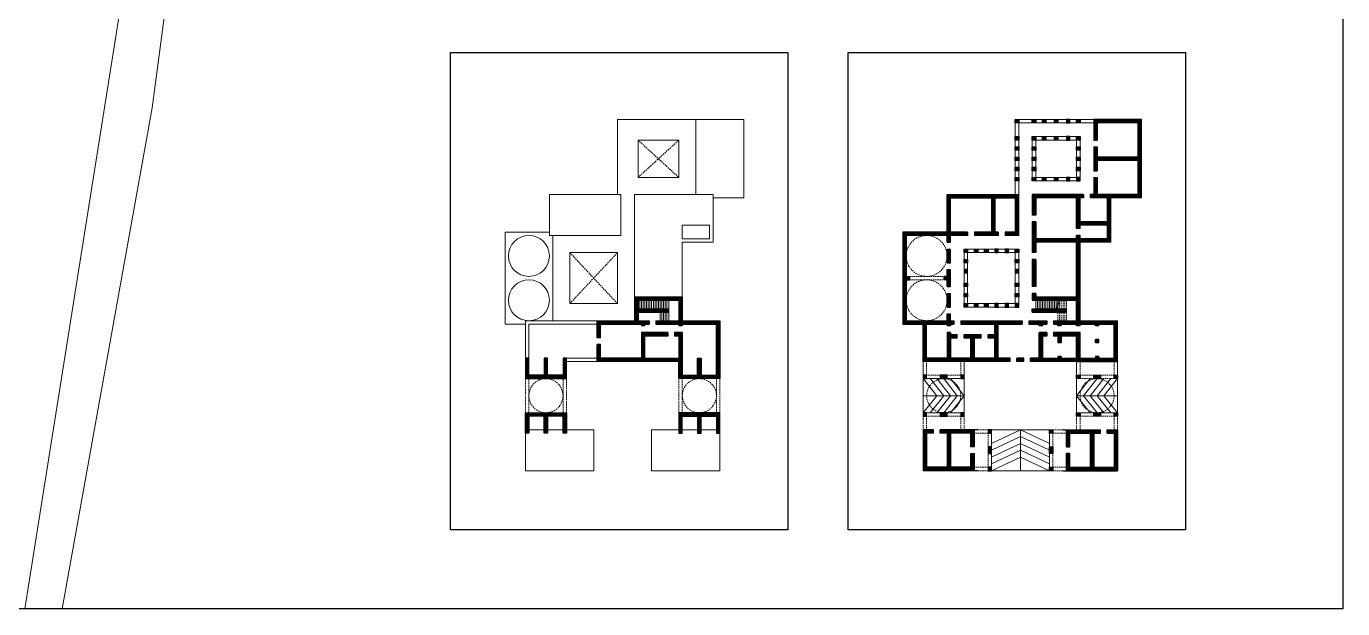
# Model space of a CAD drawing. Header units: millimetres. Extents: x 19 to 1404, y 22 to 319.
# Drawn here: x 1172.1 to 1403.8, y 21.6 to 124.1 of the extents above; entities that cross this region are included whole.
import ezdxf

# ---------------------------------------------------------------- set-up
doc = ezdxf.new("R2010")
doc.units = ezdxf.units.MM
doc.linetypes.add('HIDDEN', pattern=[0.375, 0.25, -0.125])
for name, color, linetype, lineweight in [('Above', 31, 'Continuous', 15), ('Elevation 1', 41, 'Continuous', 15), ('Elevation 2', 45, 'Continuous', 9), ('Hatch', 253, 'Continuous', 5), ('Road', 252, 'Continuous', 13), ('Wall', 42, 'Continuous', 30)]:
    doc.layers.add(name, color=color, linetype=linetype, lineweight=lineweight)
pattern_1 = [(45, (794.62323, -116.38514), (-0.1122532, 0.1122532), [])]
pattern_2 = [(45, (1114.62323, -116.38514), (-0.1122532, 0.1122532), [])]

msp = doc.modelspace()

# ---------------------------------------------------------------- hatches: boundary and pattern name
at = {"layer": 'Hatch'}
h = msp.add_hatch(dxfattribs=at)
h.set_pattern_fill('ANSI31', color=256, scale=0.05)
h.set_pattern_definition(pattern_2)
h.paths.add_polyline_path([(1349.74, 107.69), (1349.14, 107.69), (1349.14, 107.09), (1349.74, 107.09)])
h.paths.add_polyline_path([(1351.54, 107.69), (1350.94, 107.69), (1350.94, 107.09), (1351.54, 107.09)])
h.paths.add_polyline_path([(1353.64, 107.69), (1353.04, 107.69), (1353.04, 107.09), (1353.64, 107.09)])
h.paths.add_polyline_path([(1346.74, 107.69), (1346.14, 107.69), (1346.14, 107.09), (1346.74, 107.09)])
h.paths.add_polyline_path([(1355.74, 107.69), (1355.14, 107.69), (1355.14, 107.09), (1355.74, 107.09)])
h.paths.add_polyline_path([(1357.54, 107.69), (1356.94, 107.69), (1356.94, 107.09), (1357.54, 107.09)])
h.paths.add_polyline_path([(1349.74, 104.69), (1349.14, 104.69), (1349.14, 104.09), (1349.74, 104.09)])
h.paths.add_polyline_path([(1351.54, 104.69), (1350.94, 104.69), (1350.94, 104.09), (1351.54, 104.09)])
h.paths.add_polyline_path([(1353.64, 104.69), (1353.04, 104.69), (1353.04, 104.09), (1353.64, 104.09)])
h.paths.add_polyline_path([(1355.74, 104.69), (1355.14, 104.69), (1355.14, 104.09), (1355.74, 104.09)])
h.paths.add_polyline_path([(1357.54, 104.69), (1356.94, 104.69), (1356.94, 104.09), (1357.54, 104.09)])
h = msp.add_hatch(dxfattribs=at)
h.set_pattern_fill('ANSI31', color=256, scale=0.05)
h.set_pattern_definition(pattern_2)
h.paths.add_polyline_path([(1360.54, 107.09), (1367.74, 107.09), (1367.74, 101.09), (1360.54, 101.09), (1360.54, 102.89), (1359.94, 102.89), (1359.94, 98.69), (1360.54, 98.69), (1360.54, 100.49), (1367.74, 100.49), (1367.74, 94.49), (1360.54, 94.49), (1360.54, 97.49), (1359.94, 97.49), (1359.94, 94.49), (1359.34, 94.49), (1359.34, 93.89), (1362.34, 93.89), (1362.94, 93.89), (1368.34, 93.89), (1368.34, 107.69), (1359.94, 107.69), (1359.94, 104.09), (1360.54, 104.09)])
h = msp.add_hatch(dxfattribs=at)
h.set_pattern_fill('ANSI31', color=256, scale=0.05)
h.set_pattern_definition(pattern_2)
h.paths.add_polyline_path([(1346.74, 104.69), (1346.14, 104.69), (1346.14, 104.09), (1346.74, 104.09)])
h.paths.add_polyline_path([(1346.74, 102.89), (1346.14, 102.89), (1346.14, 102.29), (1346.74, 102.29)])
h.paths.add_polyline_path([(1346.74, 101.09), (1346.14, 101.09), (1346.14, 100.49), (1346.74, 100.49)])
h.paths.add_polyline_path([(1346.74, 99.29), (1346.14, 99.29), (1346.14, 98.69), (1346.74, 98.69)])
h.paths.add_polyline_path([(1346.74, 97.49), (1346.14, 97.49), (1346.14, 96.89), (1346.74, 96.89)])
h = msp.add_hatch(dxfattribs=at)
h.set_pattern_fill('ANSI31', color=256, scale=0.05)
h.set_pattern_definition(pattern_2)
h.paths.add_polyline_path([(1349.74, 102.89), (1349.14, 102.89), (1349.14, 102.29), (1349.74, 102.29)])
h.paths.add_polyline_path([(1349.74, 101.09), (1349.14, 101.09), (1349.14, 100.49), (1349.74, 100.49)])
h.paths.add_polyline_path([(1349.74, 99.29), (1349.14, 99.29), (1349.14, 98.69), (1349.74, 98.69)])
h.paths.add_polyline_path([(1349.74, 97.49), (1349.14, 97.49), (1349.14, 96.89), (1349.74, 96.89)])
h.paths.add_polyline_path([(1351.54, 97.49), (1350.94, 97.49), (1350.94, 96.89), (1351.54, 96.89)])
h.paths.add_polyline_path([(1353.64, 97.49), (1353.04, 97.49), (1353.04, 96.89), (1353.64, 96.89)])
h.paths.add_polyline_path([(1355.74, 97.49), (1355.14, 97.49), (1355.14, 96.89), (1355.74, 96.89)])
h.paths.add_polyline_path([(1357.54, 97.49), (1356.94, 97.49), (1356.94, 96.89), (1357.54, 96.89)])
h.paths.add_polyline_path([(1357.54, 99.29), (1356.94, 99.29), (1356.94, 98.69), (1357.54, 98.69)])
h.paths.add_polyline_path([(1357.54, 101.09), (1356.94, 101.09), (1356.94, 100.49), (1357.54, 100.49)])
h.paths.add_polyline_path([(1357.54, 102.89), (1356.94, 102.89), (1356.94, 102.29), (1357.54, 102.29)])
h = msp.add_hatch(dxfattribs=at)
h.set_pattern_fill('ANSI31', color=256, scale=0.05)
h.set_pattern_definition(pattern_2)
h.paths.add_polyline_path([(1337.74, 87.89), (1334.74, 87.89), (1334.74, 93.89), (1341.94, 93.89), (1341.94, 87.89), (1338.94, 87.89), (1338.94, 87.29), (1343.14, 87.29), (1343.14, 87.89), (1342.54, 87.89), (1342.54, 93.89), (1346.14, 93.89), (1346.14, 87.89), (1344.34, 87.89), (1344.34, 87.29), (1346.74, 87.29), (1346.74, 94.49), (1334.14, 94.49), (1334.14, 87.89), (1326.34, 87.89), (1326.34, 71.69), (1329.94, 71.69), (1330.54, 71.69), (1334.14, 71.69), (1334.14, 71.39), (1334.74, 71.39), (1334.74, 71.69), (1335.34, 71.69), (1335.34, 72.29), (1334.74, 72.29), (1334.74, 73.49), (1334.14, 73.49), (1334.14, 72.29), (1326.94, 72.29), (1326.94, 79.49), (1327.54, 79.49), (1327.54, 80.09), (1326.94, 80.09), (1326.94, 87.29), (1334.14, 87.29), (1334.14, 86.09), (1334.74, 86.09), (1334.74, 87.29), (1337.74, 87.29)])
h = msp.add_hatch(dxfattribs=at)
h.set_pattern_fill('ANSI31', color=256, scale=0.05)
h.set_pattern_definition(pattern_2)
h.paths.add_polyline_path([(1357.54, 86.09), (1362.94, 86.09), (1362.94, 93.89), (1362.34, 93.89), (1362.34, 89.69), (1357.54, 89.69), (1357.54, 93.89), (1358.14, 93.89), (1358.14, 94.49), (1349.14, 94.49), (1349.14, 90.89), (1349.74, 90.89), (1349.74, 93.89), (1356.94, 93.89), (1356.94, 88.49), (1357.54, 88.49), (1357.54, 89.09), (1362.34, 89.09), (1362.34, 86.69), (1357.54, 86.69), (1357.54, 87.29), (1356.94, 87.29), (1356.94, 86.69), (1349.74, 86.69), (1349.74, 89.69), (1349.14, 89.69), (1349.14, 84.29), (1349.74, 84.29), (1349.74, 86.09), (1356.94, 86.09), (1356.94, 76.49), (1357.54, 76.49)])
h = msp.add_hatch(dxfattribs=at)
h.set_pattern_fill('ANSI31', color=256, scale=0.05)
h.set_pattern_definition(pattern_2)
h.paths.add_polyline_path([(1334.74, 84.89), (1334.14, 84.89), (1334.14, 82.49), (1334.74, 82.49)])
h.paths.add_polyline_path([(1334.74, 81.29), (1334.14, 81.29), (1334.14, 80.09), (1333.54, 80.09), (1333.54, 79.49), (1334.14, 79.49), (1334.14, 78.29), (1334.74, 78.29)])
h.paths.add_polyline_path([(1334.74, 77.09), (1334.14, 77.09), (1334.14, 74.69), (1334.74, 74.69)])
h = msp.add_hatch(dxfattribs=at)
h.set_pattern_fill('ANSI31', color=256, scale=0.05)
h.set_pattern_definition(pattern_2)
h.paths.add_polyline_path([(1337.74, 83.09), (1337.14, 83.09), (1337.14, 82.49), (1337.74, 82.49)])
h.paths.add_polyline_path([(1337.74, 81.29), (1337.14, 81.29), (1337.14, 80.69), (1337.74, 80.69)])
h.paths.add_polyline_path([(1337.74, 84.89), (1337.14, 84.89), (1337.14, 84.29), (1337.74, 84.29)])
h.paths.add_polyline_path([(1337.74, 78.89), (1337.14, 78.89), (1337.14, 78.29), (1337.74, 78.29)])
h.paths.add_polyline_path([(1337.74, 77.09), (1337.14, 77.09), (1337.14, 76.49), (1337.74, 76.49)])
h.paths.add_polyline_path([(1337.74, 75.29), (1337.14, 75.29), (1337.14, 74.69), (1337.74, 74.69)])
h.paths.add_polyline_path([(1339.54, 75.29), (1338.94, 75.29), (1338.94, 74.69), (1339.54, 74.69)])
h.paths.add_polyline_path([(1341.34, 75.29), (1340.74, 75.29), (1340.74, 74.69), (1341.34, 74.69)])
h.paths.add_polyline_path([(1343.14, 75.29), (1342.54, 75.29), (1342.54, 74.69), (1343.14, 74.69)])
h.paths.add_polyline_path([(1344.94, 75.29), (1344.34, 75.29), (1344.34, 74.69), (1344.94, 74.69)])
h.paths.add_polyline_path([(1346.74, 75.29), (1346.14, 75.29), (1346.14, 74.69), (1346.74, 74.69)])
h.paths.add_polyline_path([(1346.74, 77.09), (1346.14, 77.09), (1346.14, 76.49), (1346.74, 76.49)])
h.paths.add_polyline_path([(1346.74, 78.89), (1346.14, 78.89), (1346.14, 78.29), (1346.74, 78.29)])
h.paths.add_polyline_path([(1346.74, 81.29), (1346.14, 81.29), (1346.14, 80.69), (1346.74, 80.69)])
h.paths.add_polyline_path([(1346.74, 83.09), (1346.14, 83.09), (1346.14, 82.49), (1346.74, 82.49)])
h.paths.add_polyline_path([(1346.74, 84.89), (1346.14, 84.89), (1346.14, 84.29), (1346.74, 84.29)])
h.paths.add_polyline_path([(1344.94, 84.89), (1344.34, 84.89), (1344.34, 84.29), (1344.94, 84.29)])
h.paths.add_polyline_path([(1343.14, 84.89), (1342.54, 84.89), (1342.54, 84.29), (1343.14, 84.29)])
h.paths.add_polyline_path([(1341.34, 84.89), (1340.74, 84.89), (1340.74, 84.29), (1341.34, 84.29)])
h.paths.add_polyline_path([(1339.54, 84.89), (1338.94, 84.89), (1338.94, 84.29), (1339.54, 84.29)])
h = msp.add_hatch(dxfattribs=at)
h.set_pattern_fill('ANSI31', color=256, scale=0.05)
h.set_pattern_definition(pattern_2)
h.paths.add_polyline_path([(1349.74, 83.09), (1349.14, 83.09), (1349.14, 78.29), (1349.74, 78.29)])
h.paths.add_polyline_path([(1349.74, 77.09), (1349.14, 77.09), (1349.14, 75.89), (1356.94, 75.89), (1356.94, 72.29), (1352.89, 72.29), (1352.89, 71.69), (1353.64, 71.69), (1353.64, 71.39), (1354.24, 71.39), (1354.24, 71.69), (1356.94, 71.69), (1356.94, 71.39), (1357.54, 71.39), (1357.54, 71.69), (1360.24, 71.69), (1360.24, 71.39), (1360.84, 71.39), (1360.84, 71.69), (1363.54, 71.69), (1363.54, 65.69), (1360.84, 65.69), (1360.84, 65.99), (1360.24, 65.99), (1360.24, 65.69), (1357.54, 65.69), (1357.54, 70.19), (1352.89, 70.19), (1352.89, 69.59), (1353.64, 69.59), (1353.64, 68.39), (1354.24, 68.39), (1354.24, 69.59), (1356.94, 69.59), (1356.94, 65.69), (1354.24, 65.69), (1354.24, 65.99), (1353.64, 65.99), (1353.64, 65.69), (1350.94, 65.69), (1350.94, 69.59), (1351.69, 69.59), (1351.69, 70.19), (1350.34, 70.19), (1350.34, 65.69), (1348.84, 65.69), (1348.84, 65.09), (1356.94, 65.09), (1364.14, 65.09), (1364.14, 72.29), (1357.54, 72.29), (1357.54, 76.49), (1356.94, 76.49), (1349.74, 76.49)])
h = msp.add_hatch(dxfattribs=at)
h.set_pattern_fill('ANSI31', color=256, scale=0.05)
h.set_pattern_definition(pattern_1)
h.paths.add_polyline_path([(1281.69, 72.29), (1279.74, 72.29), (1279.74, 73.79), (1285.14, 73.79), (1285.14, 74.39), (1279.74, 74.39), (1279.74, 75.89), (1286.94, 75.89), (1286.94, 72.29), (1282.89, 72.29), (1282.89, 71.69), (1286.94, 71.69), (1286.94, 71.39), (1287.54, 71.39), (1287.54, 71.69), (1287.54, 72.29), (1287.54, 76.49), (1279.14, 76.49), (1279.14, 72.29), (1272.54, 72.29), (1272.54, 69.29), (1273.14, 69.29), (1273.14, 71.69), (1280.34, 71.69), (1280.34, 71.39), (1280.94, 71.39), (1280.94, 71.69), (1281.69, 71.69)])
h = msp.add_hatch(dxfattribs=at)
h.set_pattern_fill('ANSI31', color=256, scale=0.05)
h.set_pattern_definition(pattern_2)
h.paths.add_polyline_path([(1355.14, 74.39), (1349.14, 74.39), (1349.14, 73.79), (1355.14, 73.79)])
h = msp.add_hatch(dxfattribs=at)
h.set_pattern_fill('ANSI31', color=256, scale=0.05)
h.set_pattern_definition(pattern_1)
h.paths.add_polyline_path([(1287.54, 70.19), (1286.19, 70.19), (1286.19, 69.59), (1286.94, 69.59), (1286.94, 65.69), (1286.94, 65.09), (1286.94, 62.09), (1294.14, 62.09), (1294.14, 72.29), (1287.54, 72.29), (1287.54, 71.69), (1293.54, 71.69), (1293.54, 62.69), (1290.84, 62.69), (1290.84, 65.69), (1290.24, 65.69), (1290.24, 62.69), (1287.54, 62.69)])
h = msp.add_hatch(dxfattribs=at)
h.set_pattern_fill('ANSI31', color=256, scale=0.05)
h.set_pattern_definition(pattern_2)
h.paths.add_polyline_path([(1347.34, 72.29), (1336.54, 72.29), (1336.54, 71.69), (1342.54, 71.69), (1342.54, 69.89), (1341.34, 69.89), (1341.34, 69.29), (1342.54, 69.29), (1342.54, 65.69), (1338.94, 65.69), (1338.94, 69.29), (1340.14, 69.29), (1340.14, 69.89), (1337.14, 69.89), (1337.14, 69.29), (1338.34, 69.29), (1338.34, 65.69), (1334.74, 65.69), (1334.74, 69.29), (1335.94, 69.29), (1335.94, 69.89), (1334.74, 69.89), (1334.74, 70.19), (1334.14, 70.19), (1334.14, 65.69), (1330.54, 65.69), (1330.54, 71.69), (1329.94, 71.69), (1329.94, 65.09), (1337.14, 65.09), (1345.24, 65.09), (1345.24, 65.69), (1343.14, 65.69), (1343.14, 71.69), (1347.34, 71.69)])
h = msp.add_hatch(dxfattribs=at)
h.set_pattern_fill('ANSI31', color=256, scale=0.05)
h.set_pattern_definition(pattern_2)
h.paths.add_polyline_path([(1351.69, 72.29), (1348.54, 72.29), (1348.54, 71.69), (1350.34, 71.69), (1350.34, 71.39), (1350.94, 71.39), (1350.94, 71.69), (1351.69, 71.69)])
h.paths.add_polyline_path([(1347.64, 65.69), (1346.44, 65.69), (1346.44, 65.09), (1347.64, 65.09)])
h = msp.add_hatch(dxfattribs=at)
h.set_pattern_fill('ANSI31', color=256, scale=0.05)
h.set_pattern_definition(pattern_1)
h.paths.add_polyline_path([(1280.94, 69.59), (1284.99, 69.59), (1284.99, 70.19), (1280.34, 70.19), (1280.34, 65.69), (1273.14, 65.69), (1273.14, 68.09), (1272.54, 68.09), (1272.54, 65.09), (1286.94, 65.09), (1286.94, 65.69), (1280.94, 65.69)])
h = msp.add_hatch(dxfattribs=at)
h.set_pattern_fill('ANSI31', color=256, scale=0.05)
h.set_pattern_definition(pattern_2)
h.paths.add_polyline_path([(1360.84, 68.99), (1360.24, 68.99), (1360.24, 68.39), (1360.84, 68.39)])
h = msp.add_hatch(dxfattribs=at)
h.set_pattern_fill('ANSI31', color=256, scale=0.05)
h.set_pattern_definition(pattern_1)
h.paths.add_polyline_path([(1267.14, 65.69), (1266.54, 65.69), (1266.54, 62.69), (1263.84, 62.69), (1263.84, 65.69), (1263.24, 65.69), (1263.24, 62.69), (1260.54, 62.69), (1260.54, 65.69), (1259.94, 65.69), (1259.94, 62.09), (1267.14, 62.09)])
h.paths.add_polyline_path([(1267.14, 56.09), (1259.94, 56.09), (1259.94, 52.49), (1260.54, 52.49), (1260.54, 55.49), (1263.24, 55.49), (1263.24, 52.49), (1263.84, 52.49), (1263.84, 55.49), (1266.54, 55.49), (1266.54, 52.49), (1267.14, 52.49)])
h = msp.add_hatch(dxfattribs=at)
h.set_pattern_fill('ANSI31', color=256, scale=0.05)
h.set_pattern_definition(pattern_2)
h.paths.add_polyline_path([(1330.54, 62.69), (1329.94, 62.69), (1329.94, 62.09), (1330.54, 62.09)])
h.paths.add_polyline_path([(1334.14, 62.69), (1332.94, 62.69), (1332.94, 62.09), (1334.14, 62.09)])
h.paths.add_polyline_path([(1337.14, 62.69), (1336.54, 62.69), (1336.54, 62.09), (1337.14, 62.09)])
h = msp.add_hatch(dxfattribs=at)
h.set_pattern_fill('ANSI31', color=256, scale=0.05)
h.set_pattern_definition(pattern_2)
h.paths.add_polyline_path([(1357.54, 62.69), (1356.94, 62.69), (1356.94, 62.09), (1357.54, 62.09)])
h.paths.add_polyline_path([(1361.14, 62.69), (1359.94, 62.69), (1359.94, 62.09), (1361.14, 62.09)])
h.paths.add_polyline_path([(1364.14, 62.69), (1363.54, 62.69), (1363.54, 62.09), (1364.14, 62.09)])
h = msp.add_hatch(dxfattribs=at)
h.set_pattern_fill('ANSI31', color=256, scale=0.05)
h.set_pattern_definition(pattern_1)
h.paths.add_polyline_path([(1294.14, 56.09), (1286.94, 56.09), (1286.94, 52.49), (1287.54, 52.49), (1287.54, 55.49), (1290.24, 55.49), (1290.24, 52.49), (1290.84, 52.49), (1290.84, 55.49), (1293.54, 55.49), (1293.54, 52.49), (1294.14, 52.49)])
h = msp.add_hatch(dxfattribs=at)
h.set_pattern_fill('ANSI31', color=256, scale=0.05)
h.set_pattern_definition(pattern_2)
h.paths.add_polyline_path([(1330.54, 56.09), (1329.94, 56.09), (1329.94, 55.49), (1330.54, 55.49)])
h.paths.add_polyline_path([(1334.14, 56.09), (1332.94, 56.09), (1332.94, 55.49), (1334.14, 55.49)])
h.paths.add_polyline_path([(1337.14, 56.09), (1336.54, 56.09), (1336.54, 55.49), (1337.14, 55.49)])
h.paths.add_polyline_path([(1338.94, 53.09), (1332.94, 53.09), (1332.94, 52.49), (1334.14, 52.49), (1334.14, 46.49), (1330.54, 46.49), (1330.54, 52.49), (1331.74, 52.49), (1331.74, 53.09), (1329.94, 53.09), (1329.94, 45.89), (1338.94, 45.89), (1338.94, 48.89), (1338.34, 48.89), (1338.34, 46.49), (1334.74, 46.49), (1334.74, 52.49), (1338.34, 52.49), (1338.34, 50.09), (1338.94, 50.09)])
h.paths.add_polyline_path([(1341.94, 53.09), (1341.34, 53.09), (1341.34, 52.49), (1341.94, 52.49)])
h.paths.add_polyline_path([(1341.94, 50.09), (1341.34, 50.09), (1341.34, 48.89), (1341.94, 48.89)])
h.paths.add_polyline_path([(1341.94, 46.49), (1341.34, 46.49), (1341.34, 45.89), (1341.94, 45.89)])
h = msp.add_hatch(dxfattribs=at)
h.set_pattern_fill('ANSI31', color=256, scale=0.05)
h.set_pattern_definition(pattern_2)
h.paths.add_polyline_path([(1357.54, 56.09), (1356.94, 56.09), (1356.94, 55.49), (1357.54, 55.49)])
h.paths.add_polyline_path([(1361.14, 56.09), (1359.94, 56.09), (1359.94, 55.49), (1361.14, 55.49)])
h.paths.add_polyline_path([(1364.14, 56.09), (1363.54, 56.09), (1363.54, 55.49), (1364.14, 55.49)])
h = msp.add_hatch(dxfattribs=at)
h.set_pattern_fill('ANSI31', color=256, scale=0.05)
h.set_pattern_definition(pattern_2)
h.paths.add_polyline_path([(1352.74, 53.09), (1352.14, 53.09), (1352.14, 52.49), (1352.74, 52.49)])
h.paths.add_polyline_path([(1352.74, 50.09), (1352.14, 50.09), (1352.14, 48.89), (1352.74, 48.89)])
h.paths.add_polyline_path([(1352.74, 46.49), (1352.14, 46.49), (1352.14, 45.89), (1352.74, 45.89)])
h = msp.add_hatch(dxfattribs=at)
h.set_pattern_fill('ANSI31', color=256, scale=0.05)
h.set_pattern_definition(pattern_2)
h.paths.add_polyline_path([(1361.14, 53.09), (1355.14, 53.09), (1355.14, 50.09), (1355.74, 50.09), (1355.74, 52.49), (1359.34, 52.49), (1359.34, 46.49), (1355.74, 46.49), (1355.74, 48.89), (1355.14, 48.89), (1355.14, 45.89), (1364.14, 45.89), (1364.14, 53.09), (1362.34, 53.09), (1362.34, 52.49), (1363.54, 52.49), (1363.54, 46.49), (1359.94, 46.49), (1359.94, 52.49), (1361.14, 52.49)])

# ---------------------------------------------------------------- linework, layer by layer
for p, q in [((1403.76, 318.6), (1403.76, 21.6)), ((1403.76, 21.6), (983.76, 21.6))]:
    msp.add_line(p, q)
for points in [[(1246.72, 35.49), (1246.72, 119.49), (1306.12, 119.49), (1306.12, 35.49)], [(1316.72, 35.49), (1316.72, 119.49), (1376.12, 119.49), (1376.12, 35.49)]]:
    msp.add_lwpolyline(points, close=True)
at = {"layer": 'Above', "linetype": 'HIDDEN'}
for p, q in [((1279.74, 104.09), (1286.94, 97.49)), ((1279.74, 97.49), (1286.94, 104.09)), ((1267.74, 84.29), (1276.14, 75.29)), ((1267.74, 75.29), (1276.14, 84.29)), ((1327.54, 80.09), (1333.48, 80.08)), ((1327.54, 79.49), (1333.54, 79.49)), ((1330.54, 62.69), (1330.54, 65.09)), ((1336.54, 62.69), (1336.54, 65.09)), ((1357.54, 62.69), (1357.54, 65.09)), ((1363.54, 62.69), (1363.54, 65.09)), ((1332.94, 62.69), (1330.54, 62.69)), ((1336.54, 62.69), (1334.14, 62.69)), ((1357.54, 62.69), (1359.94, 62.69)), ((1361.14, 62.69), (1363.54, 62.69)), ((1259.94, 62.09), (1259.94, 56.09)), ((1260.54, 62.09), (1260.54, 56.09)), ((1266.54, 56.09), (1266.54, 62.09)), ((1267.14, 56.09), (1267.14, 62.09)), ((1286.94, 56.09), (1286.94, 62.09)), ((1287.54, 56.09), (1287.54, 62.09)), ((1293.54, 62.09), (1293.54, 56.09)), ((1294.14, 62.09), (1294.14, 56.09)), ((1357.54, 62.09), (1359.94, 62.09)), ((1361.14, 62.09), (1363.54, 62.09)), ((1329.94, 55.49), (1329.94, 53.09)), ((1332.94, 55.49), (1330.54, 55.49)), ((1330.54, 55.49), (1330.54, 53.09)), ((1336.54, 55.49), (1334.14, 55.49)), ((1336.54, 55.49), (1336.54, 53.09)), ((1337.14, 55.49), (1337.14, 53.09)), ((1356.94, 55.49), (1356.94, 53.09)), ((1357.54, 55.49), (1359.94, 55.49)), ((1357.54, 55.49), (1357.54, 53.09)), ((1361.14, 55.49), (1363.54, 55.49)), ((1363.54, 55.49), (1363.54, 53.09)), ((1364.14, 55.49), (1364.14, 53.09)), ((1341.34, 53.09), (1338.94, 53.09)), ((1341.34, 52.49), (1338.94, 52.49)), ((1341.34, 50.09), (1341.34, 52.49)), ((1352.74, 53.09), (1355.14, 53.09)), ((1352.74, 50.09), (1352.74, 52.49)), ((1352.74, 52.49), (1355.14, 52.49)), ((1341.34, 46.49), (1341.34, 48.89)), ((1352.74, 46.49), (1352.74, 48.89)), ((1341.34, 46.49), (1338.94, 46.49)), ((1352.74, 46.49), (1355.14, 46.49)), ((1341.34, 45.89), (1338.94, 45.89)), ((1352.74, 45.89), (1355.14, 45.89))]:
    msp.add_line(p, q, dxfattribs=at)
for centre, radius in [((1330.54, 83.69), 3.6), ((1330.54, 75.89), 3.6), ((1263.54, 59.09), 3), ((1290.54, 59.09), 3), ((1333.54, 59.09), 3), ((1360.54, 59.09), 3)]:
    msp.add_circle(centre, radius, dxfattribs=at)
at = {"layer": 'Elevation 1'}
for p, q in [((1346.14, 94.49), (1346.14, 107.69)), ((1359.94, 107.69), (1346.14, 107.69)), ((1359.94, 107.09), (1346.74, 107.09)), ((1346.74, 94.49), (1346.74, 107.09)), ((1346.14, 96.89), (1346.14, 104.69)), ((1357.54, 104.69), (1349.14, 104.69)), ((1349.14, 96.89), (1349.14, 104.69)), ((1357.54, 96.89), (1357.54, 104.69)), ((1346.74, 97.49), (1346.74, 104.09)), ((1356.94, 104.09), (1349.74, 104.09)), ((1349.74, 97.49), (1349.74, 104.09)), ((1356.94, 97.49), (1356.94, 104.09)), ((1356.94, 97.49), (1349.74, 97.49)), ((1357.54, 96.89), (1349.14, 96.89)), ((1287.54, 86.69), (1287.54, 89.09)), ((1292.34, 89.09), (1287.54, 89.09)), ((1292.34, 89.09), (1292.34, 86.69)), ((1292.34, 86.69), (1287.54, 86.69)), ((1337.14, 84.89), (1346.74, 84.89)), ((1337.14, 74.69), (1337.14, 84.89)), ((1337.74, 84.29), (1346.14, 84.29)), ((1337.74, 75.29), (1337.74, 84.29)), ((1346.14, 84.29), (1346.14, 75.29)), ((1346.74, 84.89), (1346.74, 74.69)), ((1280.04, 74.39), (1280.04, 75.89)), ((1280.34, 74.39), (1280.34, 75.89)), ((1280.64, 74.39), (1280.64, 75.89)), ((1280.94, 74.39), (1280.94, 75.89)), ((1281.24, 74.39), (1281.24, 75.89)), ((1281.54, 74.39), (1281.54, 75.89)), ((1281.84, 74.39), (1281.84, 75.89)), ((1282.14, 74.39), (1282.14, 75.89)), ((1282.44, 74.39), (1282.44, 75.89)), ((1282.74, 74.39), (1282.74, 75.89)), ((1283.04, 74.39), (1283.04, 75.89)), ((1283.34, 74.39), (1283.34, 75.89)), ((1283.64, 74.39), (1283.64, 75.89)), ((1283.94, 74.39), (1283.94, 75.89)), ((1284.24, 74.39), (1284.24, 75.89)), ((1284.54, 74.39), (1284.54, 75.89)), ((1284.84, 74.39), (1284.84, 75.89)), ((1285.14, 74.39), (1285.14, 75.89)), ((1346.74, 74.69), (1337.14, 74.69)), ((1346.14, 75.29), (1337.74, 75.29)), ((1349.74, 74.39), (1349.74, 75.89)), ((1350.04, 74.39), (1350.04, 75.89)), ((1350.34, 74.39), (1350.34, 75.89)), ((1350.64, 74.39), (1350.64, 75.89)), ((1350.94, 74.39), (1350.94, 75.89)), ((1351.24, 74.39), (1351.24, 75.89)), ((1351.54, 74.39), (1351.54, 75.89)), ((1351.84, 74.39), (1351.84, 75.89)), ((1352.14, 74.39), (1352.14, 75.89)), ((1352.44, 74.39), (1352.44, 75.89)), ((1352.74, 74.39), (1352.74, 75.89)), ((1353.04, 74.39), (1353.04, 75.89)), ((1353.34, 74.39), (1353.34, 75.89)), ((1353.64, 74.39), (1353.64, 75.89)), ((1259.94, 72.29), (1272.54, 72.29)), ((1259.94, 65.69), (1259.94, 72.29)), ((1283.64, 72.29), (1283.64, 73.79)), ((1283.94, 72.29), (1283.94, 73.79)), ((1284.24, 72.29), (1284.24, 73.79)), ((1284.54, 72.29), (1284.54, 73.79)), ((1284.84, 72.29), (1284.84, 73.79)), ((1285.14, 72.29), (1285.14, 73.79)), ((1260.54, 71.69), (1272.54, 71.69)), ((1260.54, 65.69), (1260.54, 71.69)), ((1272.54, 65.69), (1267.14, 65.69)), ((1272.54, 65.09), (1267.14, 65.09)), ((1329.94, 62.69), (1329.94, 65.09)), ((1337.14, 62.69), (1337.14, 65.09)), ((1356.94, 62.69), (1356.94, 65.09)), ((1364.14, 62.69), (1364.14, 65.09)), ((1332.94, 62.09), (1330.54, 62.09)), ((1336.54, 62.09), (1334.14, 62.09)), ((1337.14, 56.09), (1337.14, 62.09)), ((1356.94, 56.09), (1356.94, 62.09)), ((1332.94, 56.09), (1330.54, 56.09)), ((1336.54, 56.09), (1334.14, 56.09)), ((1357.54, 56.09), (1359.94, 56.09)), ((1361.14, 56.09), (1363.54, 56.09)), ((1341.94, 53.09), (1352.14, 53.09)), ((1341.94, 50.09), (1341.94, 52.49)), ((1352.14, 50.09), (1352.14, 52.49)), ((1341.94, 46.49), (1341.94, 48.89)), ((1352.14, 46.49), (1352.14, 48.89))]:
    msp.add_line(p, q, dxfattribs=at)
at = {"layer": 'Elevation 1', "linetype": 'HIDDEN'}
for p, q in [((1353.94, 74.39), (1353.94, 75.89)), ((1354.24, 74.39), (1354.24, 75.89)), ((1354.54, 74.39), (1354.54, 75.89)), ((1354.84, 74.39), (1354.84, 75.89)), ((1355.14, 74.39), (1355.14, 75.89)), ((1353.64, 72.29), (1353.64, 73.79)), ((1353.94, 72.29), (1353.94, 73.79)), ((1354.24, 72.29), (1354.24, 73.79)), ((1354.54, 72.29), (1354.54, 73.79)), ((1354.84, 72.29), (1354.84, 73.79)), ((1355.14, 72.29), (1355.14, 73.79))]:
    msp.add_line(p, q, dxfattribs=at)
at = {"layer": 'Elevation 1', "linetype": 'Continuous'}
msp.add_lwpolyline([(1353.27, 74.2), (1353.6, 75.05), (1353.75, 75.04), (1353.53, 75.24), (1353.68, 75.23), (1354.01, 76.07)], dxfattribs=at)
at = {"layer": 'Elevation 1'}
for centre in [(1260.54, 83.69), (1260.54, 75.89)]:
    msp.add_circle(centre, 3.6, dxfattribs=at)
at = {"layer": 'Elevation 2'}
for p, q in [((1298.34, 107.69), (1276.14, 107.69)), ((1276.14, 94.49), (1276.14, 107.69)), ((1289.94, 107.69), (1289.94, 94.49)), ((1298.34, 93.89), (1298.34, 107.69)), ((1286.94, 104.09), (1279.74, 104.09)), ((1279.74, 97.49), (1279.74, 104.09)), ((1286.94, 97.49), (1286.94, 104.09)), ((1286.94, 97.49), (1279.74, 97.49)), ((1264.14, 87.29), (1264.14, 94.49)), ((1264.14, 94.49), (1276.74, 94.49)), ((1276.74, 87.29), (1276.74, 94.49)), ((1292.94, 94.49), (1279.14, 94.49)), ((1279.14, 76.49), (1279.14, 94.49)), ((1292.94, 86.09), (1292.94, 94.49)), ((1298.34, 93.89), (1292.94, 93.89)), ((1264.14, 87.89), (1256.34, 87.89)), ((1256.34, 87.89), (1256.34, 71.69)), ((1276.74, 87.29), (1264.14, 87.29)), ((1264.74, 72.29), (1264.74, 87.29)), ((1287.54, 76.49), (1287.54, 86.09)), ((1292.94, 86.09), (1287.54, 86.09)), ((1267.74, 84.29), (1276.14, 84.29)), ((1267.74, 75.29), (1267.74, 84.29)), ((1276.14, 84.29), (1276.14, 75.29)), ((1276.14, 75.29), (1267.74, 75.29)), ((1256.34, 71.69), (1259.94, 71.69)), ((1259.94, 52.49), (1259.94, 45.89)), ((1263.24, 53.09), (1260.54, 53.09)), ((1266.54, 53.09), (1263.84, 53.09)), ((1271.94, 53.09), (1267.14, 53.09)), ((1271.94, 45.89), (1271.94, 53.09)), ((1282.14, 53.09), (1286.94, 53.09)), ((1282.14, 45.89), (1282.14, 53.09)), ((1287.54, 53.09), (1290.24, 53.09)), ((1290.84, 53.09), (1293.54, 53.09)), ((1294.14, 52.49), (1294.14, 45.89)), ((1271.94, 45.89), (1259.94, 45.89)), ((1282.14, 45.89), (1294.14, 45.89))]:
    msp.add_line(p, q, dxfattribs=at)
at = {"layer": 'Hatch'}
for p, q in [((1362.34, 93.89), (1362.94, 93.89)), ((1356.94, 76.49), (1357.54, 76.49)), ((1287.54, 72.29), (1287.54, 71.69)), ((1329.94, 71.69), (1330.54, 71.69)), ((1286.94, 65.09), (1286.94, 65.69))]:
    msp.add_line(p, q, dxfattribs=at)
at = {"layer": 'Road'}
for p, q in [((1329.94, 62.09), (1329.94, 56.09)), ((1364.14, 62.09), (1364.14, 56.09)), ((1329.94, 59.09), (1337.14, 59.09)), ((1364.14, 59.09), (1356.94, 59.09)), ((1347.04, 45.89), (1347.04, 53.09)), ((1341.94, 45.89), (1352.14, 45.89))]:
    msp.add_line(p, q, dxfattribs=at)
for points in [[(1171.8, 21.6), (1190.96, 141.95), (1193.78, 166.91, 0.4475), (1188.81, 172.47), (983.76, 172.47)], [(1403.76, 172.47), (1206.78, 172.47, 0.377321), (1201.82, 168.11), (1197.69, 135.95), (1194.22, 109.74), (1178.41, 21.6)]]:
    msp.add_lwpolyline(points, format="xyb", dxfattribs=at)
for points in [[(1329.94, 62.09), (1332.34, 59.09), (1329.94, 56.09)], [(1331.14, 62.09), (1333.54, 59.09), (1331.14, 56.09)], [(1332.34, 62.09), (1334.74, 59.09), (1332.34, 56.09)], [(1333.54, 62.09), (1335.94, 59.09), (1333.54, 56.09)], [(1334.74, 62.09), (1337.14, 59.09), (1334.74, 56.09)], [(1359.34, 62.09), (1356.94, 59.09), (1359.34, 56.09)], [(1360.54, 62.09), (1358.14, 59.09), (1360.54, 56.09)], [(1361.74, 62.09), (1359.34, 59.09), (1361.74, 56.09)], [(1362.94, 62.09), (1360.54, 59.09), (1362.94, 56.09)], [(1364.14, 62.09), (1361.74, 59.09), (1364.14, 56.09)], [(1341.94, 50.69), (1347.04, 53.09), (1352.14, 50.69)], [(1341.94, 49.49), (1347.04, 51.89), (1352.14, 49.49)], [(1341.94, 48.29), (1347.04, 50.69), (1352.14, 48.29)], [(1341.94, 47.09), (1347.04, 49.49), (1352.14, 47.09)], [(1341.94, 45.89), (1347.04, 48.29), (1352.14, 45.89)]]:
    msp.add_lwpolyline(points, dxfattribs=at)
at = {"layer": 'Wall'}
for p, q in [((1368.34, 107.69), (1359.94, 107.69)), ((1359.94, 107.69), (1359.94, 104.09)), ((1360.54, 107.09), (1360.54, 104.09)), ((1367.74, 107.09), (1360.54, 107.09)), ((1367.74, 101.09), (1367.74, 107.09)), ((1368.34, 93.89), (1368.34, 107.69)), ((1359.94, 104.09), (1360.54, 104.09)), ((1359.94, 102.89), (1359.94, 98.69)), ((1359.94, 102.89), (1360.54, 102.89)), ((1360.54, 102.89), (1360.54, 101.09)), ((1367.74, 101.09), (1360.54, 101.09)), ((1360.54, 100.49), (1360.54, 98.69)), ((1367.74, 100.49), (1360.54, 100.49)), ((1367.74, 94.49), (1367.74, 100.49)), ((1359.94, 98.69), (1360.54, 98.69)), ((1359.94, 97.49), (1359.94, 94.49)), ((1359.94, 97.49), (1360.54, 97.49)), ((1360.54, 97.49), (1360.54, 94.49)), ((1334.14, 87.89), (1334.14, 94.49)), ((1334.14, 94.49), (1346.74, 94.49)), ((1334.74, 87.89), (1334.74, 93.89)), ((1334.74, 93.89), (1341.94, 93.89)), ((1341.94, 93.89), (1341.94, 87.89)), ((1342.54, 93.89), (1346.14, 93.89)), ((1342.54, 93.89), (1342.54, 87.89)), ((1346.14, 93.89), (1346.14, 87.89)), ((1346.74, 87.29), (1346.74, 94.49)), ((1358.14, 94.49), (1349.14, 94.49)), ((1349.14, 94.49), (1349.14, 90.89)), ((1349.74, 93.89), (1349.74, 90.89)), ((1356.94, 93.89), (1349.74, 93.89)), ((1356.94, 88.49), (1356.94, 93.89)), ((1357.54, 89.69), (1357.54, 93.89)), ((1358.14, 93.89), (1357.54, 93.89)), ((1358.14, 94.49), (1358.14, 93.89)), ((1358.14, 94.49), (1358.14, 93.89)), ((1359.94, 94.49), (1359.34, 94.49)), ((1359.34, 94.49), (1359.34, 93.89)), ((1362.34, 93.89), (1359.34, 93.89)), ((1367.74, 94.49), (1360.54, 94.49)), ((1362.34, 93.89), (1362.34, 89.69)), ((1368.34, 93.89), (1362.94, 93.89)), ((1362.94, 86.09), (1362.94, 93.89)), ((1349.74, 90.89), (1349.14, 90.89)), ((1349.14, 89.69), (1349.14, 84.29)), ((1349.74, 89.69), (1349.14, 89.69)), ((1349.74, 89.69), (1349.74, 86.69)), ((1357.54, 88.49), (1356.94, 88.49)), ((1362.34, 89.69), (1357.54, 89.69)), ((1357.54, 88.49), (1357.54, 89.09)), ((1362.34, 89.09), (1357.54, 89.09)), ((1362.34, 89.09), (1362.34, 86.69)), ((1334.14, 87.89), (1326.34, 87.89)), ((1326.34, 87.89), (1326.34, 71.69)), ((1334.14, 87.29), (1326.94, 87.29)), ((1326.94, 87.29), (1326.94, 80.09)), ((1334.14, 86.09), (1334.14, 87.29)), ((1334.14, 86.09), (1334.74, 86.09)), ((1337.74, 87.89), (1334.74, 87.89)), ((1334.74, 86.09), (1334.74, 87.29)), ((1337.74, 87.29), (1334.74, 87.29)), ((1337.74, 87.89), (1337.74, 87.29)), ((1341.94, 87.89), (1338.94, 87.89)), ((1338.94, 87.89), (1338.94, 87.29)), ((1343.14, 87.29), (1338.94, 87.29)), ((1343.14, 87.89), (1342.54, 87.89)), ((1343.14, 87.89), (1343.14, 87.29)), ((1346.14, 87.89), (1344.34, 87.89)), ((1344.34, 87.89), (1344.34, 87.29)), ((1346.74, 87.29), (1344.34, 87.29)), ((1356.94, 86.69), (1349.74, 86.69)), ((1356.94, 86.09), (1349.74, 86.09)), ((1349.74, 86.09), (1349.74, 84.29)), ((1356.94, 86.69), (1356.94, 87.29)), ((1357.54, 87.29), (1356.94, 87.29)), ((1356.94, 76.49), (1356.94, 86.09)), ((1357.54, 86.69), (1357.54, 87.29)), ((1362.34, 86.69), (1357.54, 86.69)), ((1357.54, 72.29), (1357.54, 86.09)), ((1362.94, 86.09), (1357.54, 86.09)), ((1334.14, 82.49), (1334.14, 84.89)), ((1334.14, 84.89), (1334.74, 84.89)), ((1334.74, 82.49), (1334.74, 84.89)), ((1349.74, 84.29), (1349.14, 84.29)), ((1334.14, 82.49), (1334.74, 82.49)), ((1334.14, 80.09), (1334.14, 81.29)), ((1334.14, 81.29), (1334.74, 81.29)), ((1334.74, 78.29), (1334.74, 81.29)), ((1349.14, 83.09), (1349.14, 78.29)), ((1349.74, 83.09), (1349.14, 83.09)), ((1349.74, 83.09), (1349.74, 78.29)), ((1326.94, 80.09), (1327.54, 80.09)), ((1326.94, 79.49), (1326.94, 72.29)), ((1326.94, 79.49), (1327.54, 79.49)), ((1327.54, 80.09), (1327.54, 79.49)), ((1333.54, 80.09), (1333.54, 79.49)), ((1334.14, 80.09), (1333.54, 80.09)), ((1334.14, 79.49), (1333.54, 79.49)), ((1334.14, 78.29), (1334.14, 79.49)), ((1279.14, 76.49), (1287.54, 76.49)), ((1279.14, 76.49), (1279.14, 72.29)), ((1287.54, 76.49), (1287.54, 72.29)), ((1334.14, 78.29), (1334.74, 78.29)), ((1334.14, 74.69), (1334.14, 77.09)), ((1334.14, 77.09), (1334.74, 77.09)), ((1334.74, 74.69), (1334.74, 77.09)), ((1349.74, 78.29), (1349.14, 78.29)), ((1349.14, 77.09), (1349.14, 75.89)), ((1349.74, 77.09), (1349.14, 77.09)), ((1349.74, 77.09), (1349.74, 76.49)), ((1349.74, 76.49), (1356.94, 76.49)), ((1279.74, 75.89), (1286.94, 75.89)), ((1279.74, 75.89), (1279.74, 74.39)), ((1279.74, 74.39), (1285.14, 74.39)), ((1285.14, 73.79), (1285.14, 74.39)), ((1286.94, 75.89), (1286.94, 72.29)), ((1334.14, 74.69), (1334.74, 74.69)), ((1349.14, 75.89), (1356.94, 75.89)), ((1349.14, 73.79), (1349.14, 74.39)), ((1349.14, 74.39), (1355.14, 74.39)), ((1355.14, 73.79), (1355.14, 74.39)), ((1356.94, 72.29), (1356.94, 75.89)), ((1272.54, 69.29), (1272.54, 72.29)), ((1272.54, 72.29), (1279.14, 72.29)), ((1279.74, 73.79), (1279.74, 72.29)), ((1279.74, 73.79), (1285.14, 73.79)), ((1279.74, 72.29), (1281.69, 72.29)), ((1281.69, 72.29), (1281.69, 71.69)), ((1282.89, 72.29), (1286.94, 72.29)), ((1282.89, 72.29), (1282.89, 71.69)), ((1287.54, 72.29), (1294.14, 72.29)), ((1294.14, 72.29), (1294.14, 62.09)), ((1326.94, 72.29), (1334.14, 72.29)), ((1334.14, 72.29), (1334.14, 73.49)), ((1334.14, 73.49), (1334.74, 73.49)), ((1334.74, 72.29), (1334.74, 73.49)), ((1334.74, 72.29), (1335.34, 72.29)), ((1335.34, 72.29), (1335.34, 71.69)), ((1336.54, 72.29), (1347.34, 72.29)), ((1336.54, 72.29), (1336.54, 71.69)), ((1347.34, 72.29), (1347.34, 71.69)), ((1348.54, 72.29), (1351.69, 72.29)), ((1348.54, 72.29), (1348.54, 71.69)), ((1349.14, 73.79), (1355.14, 73.79)), ((1351.69, 72.29), (1351.69, 71.69)), ((1352.89, 72.29), (1356.94, 72.29)), ((1352.89, 72.29), (1352.89, 71.69)), ((1357.54, 72.29), (1364.14, 72.29)), ((1364.14, 65.09), (1364.14, 72.29)), ((1273.14, 71.69), (1280.34, 71.69)), ((1273.14, 69.29), (1273.14, 71.69)), ((1280.34, 71.69), (1280.34, 71.39)), ((1280.94, 71.39), (1280.34, 71.39)), ((1280.34, 70.19), (1280.34, 65.69)), ((1284.99, 70.19), (1280.34, 70.19)), ((1280.94, 71.39), (1280.94, 71.69)), ((1280.94, 71.69), (1281.69, 71.69)), ((1280.94, 65.69), (1280.94, 69.59)), ((1284.99, 69.59), (1280.94, 69.59)), ((1282.89, 71.69), (1286.94, 71.69)), ((1284.99, 70.19), (1284.99, 69.59)), ((1287.54, 70.19), (1286.19, 70.19)), ((1286.19, 70.19), (1286.19, 69.59)), ((1286.94, 69.59), (1286.19, 69.59)), ((1286.94, 71.69), (1286.94, 71.39)), ((1287.54, 71.39), (1286.94, 71.39)), ((1286.94, 69.59), (1286.94, 65.69)), ((1287.54, 71.69), (1287.54, 71.39)), ((1287.54, 71.69), (1293.54, 71.69)), ((1287.54, 70.19), (1287.54, 62.69)), ((1293.54, 62.69), (1293.54, 71.69)), ((1326.34, 71.69), (1329.94, 71.69)), ((1329.94, 65.09), (1329.94, 71.69)), ((1330.54, 71.69), (1334.14, 71.69)), ((1330.54, 65.69), (1330.54, 71.69)), ((1334.14, 71.69), (1334.14, 71.39)), ((1334.74, 71.39), (1334.14, 71.39)), ((1334.14, 70.19), (1334.14, 65.69)), ((1334.74, 70.19), (1334.14, 70.19)), ((1334.74, 71.69), (1335.34, 71.69)), ((1334.74, 71.69), (1334.74, 71.39)), ((1334.74, 70.19), (1334.74, 69.89)), ((1334.74, 69.89), (1335.94, 69.89)), ((1335.94, 69.29), (1335.94, 69.89)), ((1336.54, 71.69), (1342.54, 71.69)), ((1337.14, 69.89), (1340.14, 69.89)), ((1337.14, 69.29), (1337.14, 69.89)), ((1340.14, 69.29), (1340.14, 69.89)), ((1341.34, 69.89), (1342.54, 69.89)), ((1341.34, 69.29), (1341.34, 69.89)), ((1342.54, 69.89), (1342.54, 71.69)), ((1343.14, 71.69), (1347.34, 71.69)), ((1343.14, 65.69), (1343.14, 71.69)), ((1348.54, 71.69), (1350.34, 71.69)), ((1350.34, 71.39), (1350.34, 71.69)), ((1350.94, 71.39), (1350.34, 71.39)), ((1350.34, 65.69), (1350.34, 70.19)), ((1351.69, 70.19), (1350.34, 70.19)), ((1350.94, 71.69), (1350.94, 71.39)), ((1350.94, 71.69), (1351.69, 71.69)), ((1351.69, 69.59), (1350.94, 69.59)), ((1350.94, 69.59), (1350.94, 65.69)), ((1351.69, 70.19), (1351.69, 69.59)), ((1352.89, 71.69), (1353.64, 71.69)), ((1357.54, 70.19), (1352.89, 70.19)), ((1352.89, 70.19), (1352.89, 69.59)), ((1353.64, 69.59), (1352.89, 69.59)), ((1353.64, 71.39), (1353.64, 71.69)), ((1354.24, 71.39), (1353.64, 71.39)), ((1353.64, 69.59), (1353.64, 68.39)), ((1354.24, 71.69), (1356.94, 71.69)), ((1354.24, 71.39), (1354.24, 71.69)), ((1356.94, 69.59), (1354.24, 69.59)), ((1354.24, 69.59), (1354.24, 68.39)), ((1356.94, 71.39), (1356.94, 71.69)), ((1357.54, 71.39), (1356.94, 71.39)), ((1356.94, 65.69), (1356.94, 69.59)), ((1357.54, 71.69), (1360.24, 71.69)), ((1357.54, 71.39), (1357.54, 71.69)), ((1357.54, 65.69), (1357.54, 70.19)), ((1360.24, 71.39), (1360.24, 71.69)), ((1360.84, 71.39), (1360.24, 71.39)), ((1360.84, 71.69), (1363.54, 71.69)), ((1360.84, 71.39), (1360.84, 71.69)), ((1363.54, 65.69), (1363.54, 71.69)), ((1273.14, 69.29), (1272.54, 69.29)), ((1272.54, 65.09), (1272.54, 68.09)), ((1273.14, 68.09), (1272.54, 68.09)), ((1273.14, 65.69), (1273.14, 68.09)), ((1334.74, 69.29), (1334.74, 65.69)), ((1334.74, 69.29), (1335.94, 69.29)), ((1337.14, 69.29), (1338.34, 69.29)), ((1338.34, 65.69), (1338.34, 69.29)), ((1338.94, 69.29), (1340.14, 69.29)), ((1338.94, 65.69), (1338.94, 69.29)), ((1341.34, 69.29), (1342.54, 69.29)), ((1342.54, 65.69), (1342.54, 69.29)), ((1354.24, 68.39), (1353.64, 68.39)), ((1360.84, 68.99), (1360.24, 68.99)), ((1360.24, 68.39), (1360.24, 68.99)), ((1360.84, 68.39), (1360.24, 68.39)), ((1360.84, 68.39), (1360.84, 68.99)), ((1260.54, 65.69), (1259.94, 65.69)), ((1259.94, 65.69), (1259.94, 62.09)), ((1260.54, 62.69), (1260.54, 65.69)), ((1263.84, 65.69), (1263.24, 65.69)), ((1263.24, 65.69), (1263.24, 62.69)), ((1263.84, 62.69), (1263.84, 65.69)), ((1267.14, 65.69), (1266.54, 65.69)), ((1266.54, 65.69), (1266.54, 62.69)), ((1267.14, 62.09), (1267.14, 65.69)), ((1286.94, 65.09), (1272.54, 65.09)), ((1280.34, 65.69), (1273.14, 65.69)), ((1280.94, 65.69), (1286.94, 65.69)), ((1286.94, 62.09), (1286.94, 65.09)), ((1290.24, 65.69), (1290.84, 65.69)), ((1290.24, 62.69), (1290.24, 65.69)), ((1290.84, 65.69), (1290.84, 62.69)), ((1337.14, 65.09), (1329.94, 65.09)), ((1334.14, 65.69), (1330.54, 65.69)), ((1338.34, 65.69), (1334.74, 65.69)), ((1345.24, 65.09), (1337.14, 65.09)), ((1342.54, 65.69), (1338.94, 65.69)), ((1345.24, 65.69), (1343.14, 65.69)), ((1345.24, 65.09), (1345.24, 65.69)), ((1347.64, 65.69), (1346.44, 65.69)), ((1346.44, 65.09), (1346.44, 65.69)), ((1347.64, 65.09), (1346.44, 65.09)), ((1347.64, 65.09), (1347.64, 65.69)), ((1350.34, 65.69), (1348.84, 65.69)), ((1348.84, 65.09), (1348.84, 65.69)), ((1356.94, 65.09), (1348.84, 65.09)), ((1350.94, 65.69), (1353.64, 65.69)), ((1353.64, 65.99), (1353.64, 65.69)), ((1354.24, 65.99), (1353.64, 65.99)), ((1354.24, 65.99), (1354.24, 65.69)), ((1354.24, 65.69), (1356.94, 65.69)), ((1356.94, 65.09), (1364.14, 65.09)), ((1357.54, 65.69), (1360.24, 65.69)), ((1360.24, 65.99), (1360.24, 65.69)), ((1360.84, 65.99), (1360.24, 65.99)), ((1360.84, 65.99), (1360.84, 65.69)), ((1360.84, 65.69), (1363.54, 65.69)), ((1263.24, 62.69), (1260.54, 62.69)), ((1266.54, 62.69), (1263.84, 62.69)), ((1287.54, 62.69), (1290.24, 62.69)), ((1290.84, 62.69), (1293.54, 62.69)), ((1334.14, 62.69), (1332.94, 62.69)), ((1332.94, 62.69), (1332.94, 62.09)), ((1334.14, 62.09), (1334.14, 62.69)), ((1359.94, 62.69), (1361.14, 62.69)), ((1359.94, 62.09), (1359.94, 62.69)), ((1361.14, 62.69), (1361.14, 62.09)), ((1259.94, 62.09), (1267.14, 62.09)), ((1294.14, 62.09), (1286.94, 62.09)), ((1332.94, 62.09), (1334.14, 62.09)), ((1361.14, 62.09), (1359.94, 62.09)), ((1259.94, 52.49), (1259.94, 56.09)), ((1259.94, 56.09), (1267.14, 56.09)), ((1267.14, 56.09), (1267.14, 52.49)), ((1294.14, 56.09), (1286.94, 56.09)), ((1286.94, 56.09), (1286.94, 52.49)), ((1294.14, 52.49), (1294.14, 56.09)), ((1334.14, 56.09), (1332.94, 56.09)), ((1332.94, 56.09), (1332.94, 55.49)), ((1334.14, 55.49), (1334.14, 56.09)), ((1359.94, 56.09), (1361.14, 56.09)), ((1359.94, 55.49), (1359.94, 56.09)), ((1361.14, 56.09), (1361.14, 55.49)), ((1260.54, 55.49), (1260.54, 52.49)), ((1263.24, 55.49), (1260.54, 55.49)), ((1263.24, 52.49), (1263.24, 55.49)), ((1266.54, 55.49), (1263.84, 55.49)), ((1263.84, 55.49), (1263.84, 52.49)), ((1266.54, 52.49), (1266.54, 55.49)), ((1287.54, 55.49), (1290.24, 55.49)), ((1287.54, 52.49), (1287.54, 55.49)), ((1290.24, 55.49), (1290.24, 52.49)), ((1290.84, 55.49), (1293.54, 55.49)), ((1290.84, 52.49), (1290.84, 55.49)), ((1293.54, 55.49), (1293.54, 52.49)), ((1332.94, 55.49), (1334.14, 55.49)), ((1361.14, 55.49), (1359.94, 55.49)), ((1260.54, 52.49), (1259.94, 52.49)), ((1263.84, 52.49), (1263.24, 52.49)), ((1267.14, 52.49), (1266.54, 52.49)), ((1286.94, 52.49), (1287.54, 52.49)), ((1290.24, 52.49), (1290.84, 52.49)), ((1293.54, 52.49), (1294.14, 52.49)), ((1331.74, 53.09), (1329.94, 53.09)), ((1329.94, 53.09), (1329.94, 45.89)), ((1331.74, 52.49), (1330.54, 52.49)), ((1330.54, 52.49), (1330.54, 46.49)), ((1331.74, 52.49), (1331.74, 53.09)), ((1339.54, 53.09), (1332.94, 53.09)), ((1332.94, 52.49), (1332.94, 53.09)), ((1334.14, 52.49), (1332.94, 52.49)), ((1334.14, 52.49), (1334.14, 46.49)), ((1338.34, 52.49), (1334.74, 52.49)), ((1334.74, 52.49), (1334.74, 46.49)), ((1338.34, 50.09), (1338.34, 52.49)), ((1338.94, 50.09), (1338.94, 53.09)), ((1354.54, 53.09), (1361.14, 53.09)), ((1355.14, 50.09), (1355.14, 53.09)), ((1355.74, 50.09), (1355.74, 52.49)), ((1355.74, 52.49), (1359.34, 52.49)), ((1359.34, 52.49), (1359.34, 46.49)), ((1359.94, 52.49), (1361.14, 52.49)), ((1359.94, 52.49), (1359.94, 46.49)), ((1361.14, 52.49), (1361.14, 53.09)), ((1362.34, 53.09), (1364.14, 53.09)), ((1362.34, 52.49), (1362.34, 53.09)), ((1362.34, 52.49), (1363.54, 52.49)), ((1363.54, 52.49), (1363.54, 46.49)), ((1364.14, 53.09), (1364.14, 45.89)), ((1338.94, 50.09), (1338.34, 50.09)), ((1338.34, 46.49), (1338.34, 48.89)), ((1338.34, 48.89), (1338.94, 48.89)), ((1338.94, 45.89), (1338.94, 48.89)), ((1341.94, 50.09), (1341.34, 50.09)), ((1341.34, 50.09), (1341.34, 48.89)), ((1341.34, 48.89), (1341.94, 48.89)), ((1341.94, 48.89), (1341.94, 50.09)), ((1352.14, 48.89), (1352.14, 50.09)), ((1352.14, 50.09), (1352.74, 50.09)), ((1352.74, 48.89), (1352.14, 48.89)), ((1352.74, 50.09), (1352.74, 48.89)), ((1355.14, 50.09), (1355.74, 50.09)), ((1355.14, 45.89), (1355.14, 48.89)), ((1355.74, 48.89), (1355.14, 48.89)), ((1355.74, 46.49), (1355.74, 48.89)), ((1334.14, 46.49), (1330.54, 46.49)), ((1338.34, 46.49), (1334.74, 46.49)), ((1355.74, 46.49), (1359.34, 46.49)), ((1359.94, 46.49), (1363.54, 46.49)), ((1339.54, 45.89), (1329.94, 45.89)), ((1354.54, 45.89), (1364.14, 45.89))]:
    msp.add_line(p, q, dxfattribs=at)
for points in [[(1346.14, 107.69), (1346.74, 107.69), (1346.74, 107.09), (1346.14, 107.09)], [(1349.14, 107.69), (1349.74, 107.69), (1349.74, 107.09), (1349.14, 107.09)], [(1350.94, 107.69), (1351.54, 107.69), (1351.54, 107.09), (1350.94, 107.09)], [(1353.04, 107.69), (1353.64, 107.69), (1353.64, 107.09), (1353.04, 107.09)], [(1355.74, 107.69), (1355.14, 107.69), (1355.14, 107.09), (1355.74, 107.09)], [(1356.94, 107.69), (1357.54, 107.69), (1357.54, 107.09), (1356.94, 107.09)], [(1346.14, 104.69), (1346.74, 104.69), (1346.74, 104.09), (1346.14, 104.09)], [(1349.14, 104.69), (1349.74, 104.69), (1349.74, 104.09), (1349.14, 104.09)], [(1350.94, 104.69), (1351.54, 104.69), (1351.54, 104.09), (1350.94, 104.09)], [(1353.04, 104.69), (1353.64, 104.69), (1353.64, 104.09), (1353.04, 104.09)], [(1355.74, 104.69), (1355.14, 104.69), (1355.14, 104.09), (1355.74, 104.09)], [(1356.94, 104.69), (1357.54, 104.69), (1357.54, 104.09), (1356.94, 104.09)], [(1346.14, 102.89), (1346.74, 102.89), (1346.74, 102.29), (1346.14, 102.29)], [(1349.14, 102.89), (1349.74, 102.89), (1349.74, 102.29), (1349.14, 102.29)], [(1356.94, 102.89), (1357.54, 102.89), (1357.54, 102.29), (1356.94, 102.29)], [(1346.14, 101.09), (1346.74, 101.09), (1346.74, 100.49), (1346.14, 100.49)], [(1349.14, 101.09), (1349.74, 101.09), (1349.74, 100.49), (1349.14, 100.49)], [(1356.94, 101.09), (1357.54, 101.09), (1357.54, 100.49), (1356.94, 100.49)], [(1346.14, 99.29), (1346.74, 99.29), (1346.74, 98.69), (1346.14, 98.69)], [(1346.14, 97.49), (1346.74, 97.49), (1346.74, 96.89), (1346.14, 96.89)], [(1349.14, 99.29), (1349.74, 99.29), (1349.74, 98.69), (1349.14, 98.69)], [(1349.14, 97.49), (1349.74, 97.49), (1349.74, 96.89), (1349.14, 96.89)], [(1350.94, 97.49), (1351.54, 97.49), (1351.54, 96.89), (1350.94, 96.89)], [(1353.04, 97.49), (1353.64, 97.49), (1353.64, 96.89), (1353.04, 96.89)], [(1355.74, 97.49), (1355.14, 97.49), (1355.14, 96.89), (1355.74, 96.89)], [(1356.94, 99.29), (1357.54, 99.29), (1357.54, 98.69), (1356.94, 98.69)], [(1357.54, 97.49), (1356.94, 97.49), (1356.94, 96.89), (1357.54, 96.89)], [(1337.14, 84.89), (1337.74, 84.89), (1337.74, 84.29), (1337.14, 84.29)], [(1338.94, 84.89), (1339.54, 84.89), (1339.54, 84.29), (1338.94, 84.29)], [(1340.74, 84.89), (1341.34, 84.89), (1341.34, 84.29), (1340.74, 84.29)], [(1343.14, 84.89), (1342.54, 84.89), (1342.54, 84.29), (1343.14, 84.29)], [(1344.94, 84.89), (1344.34, 84.89), (1344.34, 84.29), (1344.94, 84.29)], [(1346.14, 84.89), (1346.74, 84.89), (1346.74, 84.29), (1346.14, 84.29)], [(1337.14, 83.09), (1337.74, 83.09), (1337.74, 82.49), (1337.14, 82.49)], [(1337.14, 80.69), (1337.74, 80.69), (1337.74, 81.29), (1337.14, 81.29)], [(1346.14, 83.09), (1346.74, 83.09), (1346.74, 82.49), (1346.14, 82.49)], [(1346.14, 80.69), (1346.74, 80.69), (1346.74, 81.29), (1346.14, 81.29)], [(1337.14, 78.89), (1337.74, 78.89), (1337.74, 78.29), (1337.14, 78.29)], [(1346.14, 78.89), (1346.74, 78.89), (1346.74, 78.29), (1346.14, 78.29)], [(1337.14, 77.09), (1337.74, 77.09), (1337.74, 76.49), (1337.14, 76.49)], [(1346.14, 77.09), (1346.74, 77.09), (1346.74, 76.49), (1346.14, 76.49)], [(1337.14, 75.29), (1337.74, 75.29), (1337.74, 74.69), (1337.14, 74.69)], [(1338.94, 75.29), (1339.54, 75.29), (1339.54, 74.69), (1338.94, 74.69)], [(1340.74, 75.29), (1341.34, 75.29), (1341.34, 74.69), (1340.74, 74.69)], [(1343.14, 75.29), (1342.54, 75.29), (1342.54, 74.69), (1343.14, 74.69)], [(1344.94, 75.29), (1344.34, 75.29), (1344.34, 74.69), (1344.94, 74.69)], [(1346.74, 75.29), (1346.14, 75.29), (1346.14, 74.69), (1346.74, 74.69)], [(1330.54, 62.69), (1329.94, 62.69), (1329.94, 62.09), (1330.54, 62.09)], [(1337.14, 62.69), (1336.54, 62.69), (1336.54, 62.09), (1337.14, 62.09)], [(1356.94, 62.69), (1357.54, 62.69), (1357.54, 62.09), (1356.94, 62.09)], [(1363.54, 62.69), (1364.14, 62.69), (1364.14, 62.09), (1363.54, 62.09)], [(1330.54, 56.09), (1329.94, 56.09), (1329.94, 55.49), (1330.54, 55.49)], [(1337.14, 56.09), (1336.54, 56.09), (1336.54, 55.49), (1337.14, 55.49)], [(1356.94, 56.09), (1357.54, 56.09), (1357.54, 55.49), (1356.94, 55.49)], [(1363.54, 56.09), (1364.14, 56.09), (1364.14, 55.49), (1363.54, 55.49)], [(1341.94, 52.49), (1341.94, 53.09), (1341.34, 53.09), (1341.34, 52.49)], [(1352.14, 52.49), (1352.14, 53.09), (1352.74, 53.09), (1352.74, 52.49)], [(1341.94, 45.89), (1341.94, 46.49), (1341.34, 46.49), (1341.34, 45.89)], [(1352.14, 45.89), (1352.14, 46.49), (1352.74, 46.49), (1352.74, 45.89)]]:
    msp.add_lwpolyline(points, close=True, dxfattribs=at)

doc.saveas('drawing.dxf')
